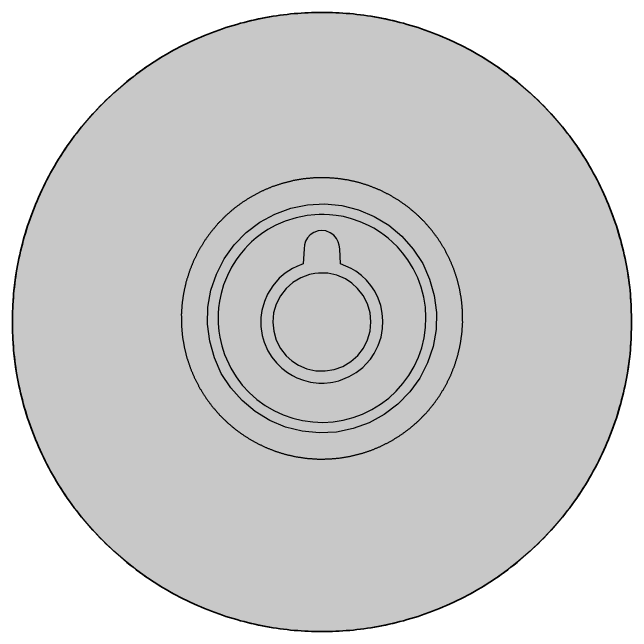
# Model space of a CAD drawing. Header units: millimetres. Extents: x -46 to 1833, y 45 to 2937.
# Drawn here: x 96 to 646, y 45 to 595 of the extents above; entities that cross this region are included whole.
import ezdxf

# ---------------------------------------------------------------- set-up
doc = ezdxf.new("R2010")
doc.units = ezdxf.units.MM
doc.layers.add('Blocks', color=7, linetype='Continuous')
doc.layers.add('Blocks$Fill', color=7, linetype='Continuous', true_color=0xffffff)
doc.layers.add('Blocks$Inner', color=7, linetype='Continuous', lineweight=25, true_color=0x007f00)
doc.layers.add('Blocks$Outline', color=7, linetype='Continuous', lineweight=35, true_color=0xff3f3f)

# ---------------------------------------------------------------- blocks, each defined once
blk = doc.blocks.new('Noctambule Floor 3 High Cylinder Bowl Floor Lamp Top')
at = {"layer": 'Blocks$Fill'}
blk.add_hatch(color=256, dxfattribs=at).paths.add_polyline_path([(646.48, 320.33), (646.42, 326.43), (646.21, 332.59), (645.86, 338.79), (645.37, 345.04), (644.73, 351.32), (643.94, 357.64), (642.99, 363.99), (641.89, 370.37), (640.63, 376.76), (639.21, 383.17), (637.62, 389.58), (635.87, 396), (633.95, 402.41), (631.86, 408.81), (629.6, 415.19), (627.18, 421.55), (624.58, 427.89), (621.81, 434.18), (618.87, 440.43), (615.76, 446.63), (612.48, 452.78), (609.04, 458.86), (605.43, 464.87), (601.66, 470.81), (597.72, 476.66), (593.63, 482.43), (589.38, 488.09), (584.98, 493.66), (580.43, 499.12), (575.74, 504.46), (570.91, 509.68), (565.94, 514.78), (560.84, 519.75), (555.62, 524.58), (550.27, 529.28), (544.82, 533.83), (539.25, 538.23), (533.58, 542.47), (527.82, 546.57), (521.97, 550.5), (516.03, 554.28), (510.02, 557.88), (503.93, 561.33), (497.79, 564.61), (491.59, 567.71), (485.34, 570.65), (479.04, 573.42), (472.71, 576.02), (466.35, 578.45), (459.96, 580.7), (453.56, 582.79), (447.15, 584.71), (440.74, 586.47), (434.32, 588.05), (427.92, 589.48), (421.52, 590.74), (415.15, 591.84), (408.8, 592.78), (402.48, 593.58), (396.19, 594.22), (389.95, 594.71), (383.74, 595.05), (377.59, 595.26), (371.48, 595.33), (365.38, 595.26), (359.22, 595.05), (353.02, 594.71), (346.77, 594.22), (340.49, 593.58), (334.17, 592.78), (327.82, 591.84), (321.44, 590.74), (315.05, 589.48), (308.64, 588.05), (302.23, 586.47), (295.81, 584.71), (289.4, 582.79), (283, 580.7), (276.62, 578.45), (270.26, 576.02), (263.93, 573.42), (257.63, 570.65), (251.38, 567.71), (245.18, 564.61), (239.03, 561.33), (232.95, 557.88), (226.94, 554.28), (221, 550.5), (215.15, 546.57), (209.38, 542.47), (203.72, 538.23), (198.15, 533.83), (192.69, 529.28), (187.35, 524.58), (182.13, 519.75), (177.03, 514.78), (172.06, 509.68), (167.23, 504.46), (162.53, 499.12), (157.99, 493.66), (153.59, 488.09), (149.34, 482.43), (145.24, 476.66), (141.31, 470.81), (137.54, 464.87), (133.93, 458.86), (130.48, 452.78), (127.21, 446.63), (124.1, 440.43), (121.16, 434.18), (118.39, 427.89), (115.79, 421.55), (113.36, 415.19), (111.11, 408.81), (109.02, 402.41), (107.1, 396), (105.35, 389.58), (103.76, 383.17), (102.34, 376.76), (101.07, 370.37), (99.97, 363.99), (99.03, 357.64), (98.24, 351.32), (97.6, 345.04), (97.1, 338.79), (96.76, 332.59), (96.55, 326.43), (96.48, 320.33), (96.55, 314.22), (96.76, 308.07), (97.1, 301.86), (97.6, 295.62), (98.24, 289.33), (99.03, 283.01), (99.97, 276.66), (101.07, 270.29), (102.34, 263.9), (103.76, 257.49), (105.35, 251.08), (107.1, 244.66), (109.02, 238.25), (111.11, 231.85), (113.36, 225.46), (115.79, 219.1), (118.39, 212.77), (121.16, 206.48), (124.1, 200.22), (127.21, 194.02), (130.48, 187.88), (133.93, 181.79), (137.54, 175.78), (141.31, 169.85), (145.24, 163.99), (149.34, 158.23), (153.59, 152.56), (157.99, 147), (162.53, 141.54), (167.23, 136.2), (172.06, 130.97), (177.03, 125.87), (182.13, 120.91), (187.35, 116.07), (192.69, 111.38), (198.15, 106.83), (203.72, 102.43), (209.38, 98.18), (215.15, 94.09), (221, 90.15), (226.94, 86.38), (232.95, 82.77), (239.03, 79.33), (245.18, 76.05), (251.38, 72.94), (257.63, 70), (263.93, 67.23), (270.26, 64.64), (276.62, 62.21), (283, 59.95), (289.4, 57.86), (295.81, 55.94), (302.23, 54.19), (308.64, 52.6), (315.05, 51.18), (321.44, 49.92), (327.82, 48.82), (334.17, 47.87), (340.49, 47.08), (346.77, 46.44), (353.02, 45.95), (359.22, 45.6), (365.38, 45.4), (371.48, 45.33), (377.59, 45.4), (383.74, 45.6), (389.95, 45.95), (396.19, 46.44), (402.48, 47.08), (408.8, 47.87), (415.15, 48.82), (421.52, 49.92), (427.92, 51.18), (434.32, 52.6), (440.74, 54.19), (447.15, 55.94), (453.56, 57.86), (459.96, 59.95), (466.35, 62.21), (472.71, 64.64), (479.04, 67.23), (485.34, 70), (491.59, 72.94), (497.79, 76.05), (503.93, 79.33), (510.02, 82.77), (516.03, 86.38), (521.97, 90.15), (527.82, 94.09), (533.58, 98.18), (539.25, 102.43), (544.82, 106.83), (550.27, 111.38), (555.62, 116.07), (560.84, 120.91), (565.94, 125.87), (570.91, 130.97), (575.74, 136.2), (580.43, 141.54), (584.98, 147), (589.38, 152.56), (593.63, 158.23), (597.72, 163.99), (601.66, 169.85), (605.43, 175.78), (609.04, 181.79), (612.48, 187.88), (615.76, 194.02), (618.87, 200.22), (621.81, 206.48), (624.58, 212.77), (627.18, 219.1), (629.6, 225.46), (631.86, 231.85), (633.95, 238.25), (635.87, 244.66), (637.62, 251.08), (639.21, 257.49), (640.63, 263.9), (641.89, 270.29), (642.99, 276.66), (643.94, 283.01), (644.73, 289.33), (645.37, 295.62), (645.86, 301.86), (646.21, 308.07), (646.42, 314.22)], flags=0)
at = {"layer": 'Blocks$Inner'}
for p, q in [((365.25, 363.28), (360.42, 362.5)), ((368.51, 363.8), (365.25, 363.28)), ((376.71, 363.57), (368.51, 363.8)), ((384.72, 361.8), (376.71, 363.57)), ((352.71, 359.7), (345.66, 355.51)), ((360.42, 362.5), (352.71, 359.7)), ((392.25, 358.56), (384.72, 361.8)), ((397.98, 354.82), (392.25, 358.56)), ((345.66, 355.51), (339.52, 350.07)), ((403.05, 350.23), (397.98, 354.82)), ((339.52, 350.07), (334.51, 343.57)), ((408.09, 343.77), (403.05, 350.23)), ((334.51, 343.57), (330.81, 336.26)), ((411.83, 336.47), (408.09, 343.77)), ((330.81, 336.26), (328.54, 328.37)), ((414.14, 328.6), (411.83, 336.47)), ((328.54, 328.37), (327.79, 320.21)), ((414.94, 320.44), (414.14, 328.6)), ((327.79, 320.21), (328.59, 312.05)), ((414.19, 312.27), (414.94, 320.44)), ((328.59, 312.05), (330.89, 304.18)), ((411.92, 304.39), (414.19, 312.27)), ((330.89, 304.18), (334.64, 296.88)), ((408.21, 297.07), (411.92, 304.39)), ((403.21, 290.58), (408.21, 297.07)), ((334.64, 296.88), (339.68, 290.41)), ((339.68, 290.41), (344.75, 285.82)), ((397.07, 285.14), (403.21, 290.58)), ((344.75, 285.82), (350.47, 282.09)), ((350.47, 282.09), (358.01, 278.85)), ((382.31, 278.15), (390.02, 280.95)), ((390.02, 280.95), (397.07, 285.14)), ((358.01, 278.85), (366.02, 277.08)), ((366.02, 277.08), (374.21, 276.85)), ((374.21, 276.85), (382.31, 278.15)), ((311.56, 213.82), (311.57, 213.85))]:
    blk.add_line(p, q, dxfattribs=at)
for points in [[(460.95, 372.4), (467.06, 358.45), (471.2, 343.82), (473.11, 328.73), (472.75, 313.52), (470.13, 298.54), (465.3, 284.12), (458.38, 270.58), (449.52, 258.22), (438.92, 247.31), (426.81, 238.12), (413.46, 230.82), (399.17, 225.6), (384.27, 222.57), (369.08, 221.79), (353.95, 223.29), (339.2, 227.02), (325.18, 232.91), (312.19, 240.82), (300.53, 250.58), (290.45, 261.97), (281.97, 274.62), (275.91, 288.59), (271.77, 303.22), (269.86, 318.31), (270.22, 333.52), (272.84, 348.5), (277.66, 362.92), (284.58, 376.47), (293.44, 388.83), (304.05, 399.73), (316.16, 408.93), (329.51, 416.22), (343.79, 421.44), (358.7, 424.47), (373.88, 425.25), (389.02, 423.76), (403.76, 420.02), (417.79, 414.13), (430.77, 406.22), (442.44, 396.46), (452.52, 385.07)], [(452.53, 367.8), (447.78, 375.55), (443.05, 381.89), (438.5, 387.06), (434.22, 391.29), (430.26, 394.75), (426.65, 397.59), (423.36, 399.92), (417.38, 403.66), (412.7, 406.16), (405.41, 409.41), (397.81, 412.04), (390.48, 413.9), (383.99, 415.02), (378.28, 415.62), (373.26, 415.85), (368.87, 415.83), (365.04, 415.65), (358.35, 414.93), (348.44, 412.95), (338.75, 409.87), (330.41, 406.23), (323.49, 402.42), (317.74, 398.62), (312.97, 394.96), (308.99, 391.52), (305.69, 388.32), (302.92, 385.39), (298.4, 379.98), (295.28, 375.69), (291.06, 368.91), (287.41, 361.74), (284.06, 353.29), (281.84, 345.7), (280.43, 338.96), (279.62, 333), (279.23, 327.75), (279.13, 323.16), (279.24, 319.13), (279.84, 312.1), (280.65, 306.86), (282.43, 299.07), (284.89, 291.42), (290.44, 279.25), (295.17, 271.52), (300.63, 264.29), (306.78, 257.63), (313.55, 251.6), (320.88, 246.27), (328.69, 241.68), (336.92, 237.88), (345.48, 234.91), (354.29, 232.78), (363.27, 231.54), (372.33, 231.17), (381.37, 231.7), (390.33, 233.11), (399.1, 235.4), (407.6, 238.53), (415.76, 242.48), (423.49, 247.21), (430.72, 252.67), (437.38, 258.82), (443.4, 265.59), (448.73, 272.92), (453.32, 280.73), (457.12, 288.96), (460.1, 297.52), (462.22, 306.33), (463.47, 315.31), (463.83, 324.36), (463.3, 333.41), (461.89, 342.36), (459.61, 351.13), (456.48, 359.64)], [(401.58, 365.4), (397.38, 367.95), (387.9, 372.01), (387.18, 385.33), (386.87, 388.46), (385.97, 391.5), (384.36, 394.57), (382.05, 397.31), (378.87, 399.66), (374.88, 401.22), (371.48, 401.63), (368, 401.25), (364.19, 399.84), (361.08, 397.69), (358.66, 395), (356.96, 391.99), (355.91, 388.72), (355.54, 385.33), (354.83, 372.01), (348.99, 369.76), (345.36, 367.95), (338.72, 363.68), (333.5, 359.2), (327.68, 352.53), (323.03, 345), (320.3, 338.68), (318.05, 330.47), (317.25, 324.45), (317.24, 316.38), (318.42, 308.4), (320.08, 302.56), (323.49, 294.76), (326.93, 289.17), (331.01, 284.04), (335.68, 279.44), (340.87, 275.43), (345.35, 272.7), (349.16, 270.8), (355.14, 268.54), (361.34, 266.99), (368.6, 266.13), (373.43, 266.1), (378.93, 266.59), (381.25, 266.96), (386.44, 268.19), (395.73, 271.83), (401.78, 275.38), (407.72, 280.03), (410.53, 282.76), (414.43, 287.3), (417.84, 292.31), (421.48, 299.51), (423.97, 307), (425.31, 314.43), (425.62, 321.44), (425.05, 328.28), (423.61, 334.99), (421.34, 341.48), (418.27, 347.62), (414.88, 352.74), (410.94, 357.46), (406.49, 361.69)]]:
    blk.add_lwpolyline(points, close=True, dxfattribs=at)
blk.add_circle((371.48, 320.33), 275, dxfattribs=at)
blk.add_open_spline([(496.43, 319.93), (495.76, 310.13), (494.33, 300.42), (492.14, 290.86), (489.21, 281.49), (485.54, 272.38), (481.18, 263.59), (476.14, 255.17), (470.46, 247.17), (464.16, 239.64), (457.29, 232.63), (449.9, 226.17), (442.02, 220.32), (433.7, 215.11), (425.01, 210.56), (415.98, 206.71), (406.68, 203.58), (397.16, 201.19), (387.48, 199.55), (377.7, 198.68), (367.89, 198.57), (358.1, 199.24), (348.39, 200.67), (338.82, 202.86), (329.45, 205.8), (320.35, 209.46), (311.56, 213.82), (303.13, 218.86), (295.13, 224.55), (287.6, 230.84), (280.59, 237.71), (274.14, 245.11), (268.29, 252.99), (263.07, 261.3), (258.52, 270), (254.67, 279.03), (251.54, 288.33), (249.15, 297.85), (247.51, 307.53), (246.64, 317.3), (246.54, 327.12), (247.2, 336.91), (248.64, 346.62), (250.83, 356.18), (253.76, 365.55), (257.42, 374.66), (261.79, 383.45), (266.83, 391.87), (272.51, 399.87), (278.81, 407.4), (285.67, 414.41), (293.07, 420.87), (300.95, 426.72), (309.26, 431.94), (317.96, 436.48), (326.99, 440.33), (336.29, 443.46), (345.81, 445.86), (355.49, 447.49), (365.26, 448.37), (375.08, 448.47), (384.87, 447.8), (394.58, 446.37), (404.15, 444.18), (413.51, 441.24), (422.62, 437.58), (431.41, 433.22), (439.83, 428.18), (447.83, 422.49), (455.36, 416.2), (462.38, 409.33), (468.83, 401.93), (474.68, 394.06), (479.9, 385.74), (484.45, 377.04), (488.3, 368.02), (491.43, 358.71), (493.82, 349.19), (495.46, 339.52), (496.33, 329.74), (496.43, 319.93)], degree=1, dxfattribs=at)
at = {"layer": 'Blocks$Outline'}
blk.add_rational_spline([(646.48, 320.33), (646.48, 595.33), (371.48, 595.33), (96.48, 595.33), (96.48, 320.33), (96.48, 45.33), (371.48, 45.33), (646.48, 45.33), (646.48, 320.33)], [1, 0.707106781187, 1, 0.707106781187, 1, 0.707106781187, 1, 0.707106781187, 1], degree=2, knots=[0, 0, 0, 431.96899, 431.96899, 863.93798, 863.93798, 1295.90697, 1295.90697, 1727.875959, 1727.875959, 1727.875959], dxfattribs=at)

msp = doc.modelspace()

# ---------------------------------------------------------------- block references
at = {"layer": 'Blocks'}
msp.add_blockref('Noctambule Floor 3 High Cylinder Bowl Floor Lamp Top', (0, 0), dxfattribs=at)

doc.saveas('drawing.dxf')
